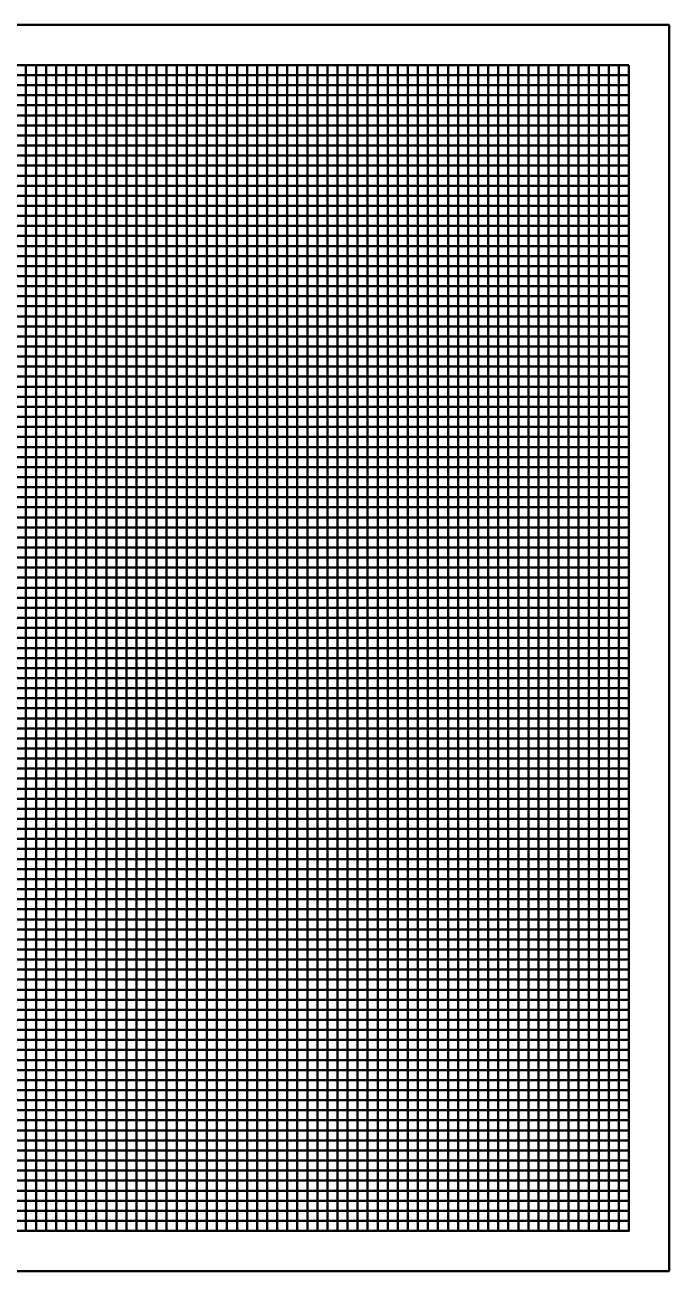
# Model space of a CAD drawing. Units: millimetres on the paper. Extents: x -104 to 104, y -96 to 72.
# Drawn here: x 22.4 to 103.8, y -86 to 71.5 of the extents above; entities that cross this region are included whole.
import ezdxf

# ---------------------------------------------------------------- set-up
doc = ezdxf.new("R2010")
doc.units = ezdxf.units.MM
doc.header["$LTSCALE"] = 0.2
doc.layers.add('0-D_1.27', color=7, linetype='Continuous', lineweight=50)

# ---------------------------------------------------------------- blocks, each defined once
blk = doc.blocks.new('1.27')
at = {"layer": '0-D_1.27'}
for p, q in [((-99.06, 73.66), (99.06, 73.66)), ((22.86, -73.66), (22.86, 73.66)), ((24.13, -73.66), (24.13, 73.66)), ((25.4, -73.66), (25.4, 73.66)), ((26.67, -73.66), (26.67, 73.66)), ((27.94, -73.66), (27.94, 73.66)), ((29.21, -73.66), (29.21, 73.66)), ((30.48, -73.66), (30.48, 73.66)), ((31.75, -73.66), (31.75, 73.66)), ((33.02, -73.66), (33.02, 73.66)), ((34.29, -73.66), (34.29, 73.66)), ((35.56, -73.66), (35.56, 73.66)), ((36.83, -73.66), (36.83, 73.66)), ((38.1, -73.66), (38.1, 73.66)), ((39.37, -73.66), (39.37, 73.66)), ((40.64, -73.66), (40.64, 73.66)), ((41.91, -73.66), (41.91, 73.66)), ((43.18, -73.66), (43.18, 73.66)), ((44.45, -73.66), (44.45, 73.66)), ((45.72, -73.66), (45.72, 73.66)), ((46.99, -73.66), (46.99, 73.66)), ((48.26, -73.66), (48.26, 73.66)), ((49.53, -73.66), (49.53, 73.66)), ((50.8, -73.66), (50.8, 73.66)), ((52.07, -73.66), (52.07, 73.66)), ((53.34, -73.66), (53.34, 73.66)), ((54.61, -73.66), (54.61, 73.66)), ((55.88, -73.66), (55.88, 73.66)), ((57.15, -73.66), (57.15, 73.66)), ((58.42, -73.66), (58.42, 73.66)), ((59.69, -73.66), (59.69, 73.66)), ((60.96, -73.66), (60.96, 73.66)), ((62.23, -73.66), (62.23, 73.66)), ((63.5, -73.66), (63.5, 73.66)), ((64.77, -73.66), (64.77, 73.66)), ((66.04, -73.66), (66.04, 73.66)), ((67.31, -73.66), (67.31, 73.66)), ((68.58, -73.66), (68.58, 73.66)), ((69.85, -73.66), (69.85, 73.66)), ((71.12, -73.66), (71.12, 73.66)), ((72.39, -73.66), (72.39, 73.66)), ((73.66, -73.66), (73.66, 73.66)), ((74.93, -73.66), (74.93, 73.66)), ((76.2, -73.66), (76.2, 73.66)), ((77.47, -73.66), (77.47, 73.66)), ((78.74, -73.66), (78.74, 73.66)), ((80.01, -73.66), (80.01, 73.66)), ((81.28, -73.66), (81.28, 73.66)), ((82.55, -73.66), (82.55, 73.66)), ((83.82, -73.66), (83.82, 73.66)), ((85.09, -73.66), (85.09, 73.66)), ((86.36, -73.66), (86.36, 73.66)), ((87.63, -73.66), (87.63, 73.66)), ((88.9, -73.66), (88.9, 73.66)), ((90.17, -73.66), (90.17, 73.66)), ((91.44, -73.66), (91.44, 73.66)), ((92.71, -73.66), (92.71, 73.66)), ((93.98, -73.66), (93.98, 73.66)), ((95.25, -73.66), (95.25, 73.66)), ((96.52, -73.66), (96.52, 73.66)), ((97.79, -73.66), (97.79, 73.66)), ((-99.06, 72.39), (99.06, 72.39)), ((-99.06, 71.12), (99.06, 71.12)), ((-99.06, 69.85), (99.06, 69.85)), ((-99.06, 68.58), (99.06, 68.58)), ((-99.06, 67.31), (99.06, 67.31)), ((-99.06, 66.04), (99.06, 66.04)), ((-99.06, 64.77), (99.06, 64.77)), ((-99.06, 63.5), (99.06, 63.5)), ((-99.06, 62.23), (99.06, 62.23)), ((-99.06, 60.96), (99.06, 60.96)), ((-99.06, 59.69), (99.06, 59.69)), ((-99.06, 58.42), (99.06, 58.42)), ((-99.06, 57.15), (99.06, 57.15)), ((-99.06, 55.88), (99.06, 55.88)), ((-99.06, 54.61), (99.06, 54.61)), ((-99.06, 53.34), (99.06, 53.34)), ((-99.06, 52.07), (99.06, 52.07)), ((-99.06, 50.8), (99.06, 50.8)), ((-99.06, 49.53), (99.06, 49.53)), ((-99.06, 48.26), (99.06, 48.26)), ((-99.06, 46.99), (99.06, 46.99)), ((-99.06, 45.72), (99.06, 45.72)), ((-99.06, 44.45), (99.06, 44.45)), ((-99.06, 43.18), (99.06, 43.18)), ((-99.06, 41.91), (99.06, 41.91)), ((-99.06, 40.64), (99.06, 40.64)), ((-99.06, 39.37), (99.06, 39.37)), ((-99.06, 38.1), (99.06, 38.1)), ((-99.06, 36.83), (99.06, 36.83)), ((-99.06, 35.56), (99.06, 35.56)), ((-99.06, 34.29), (99.06, 34.29)), ((-99.06, 33.02), (99.06, 33.02)), ((-99.06, 31.75), (99.06, 31.75)), ((-99.06, 30.48), (99.06, 30.48)), ((-99.06, 29.21), (99.06, 29.21)), ((-99.06, 27.94), (99.06, 27.94)), ((-99.06, 26.67), (99.06, 26.67)), ((-99.06, 25.4), (99.06, 25.4)), ((-99.06, 24.13), (99.06, 24.13)), ((-99.06, 22.86), (99.06, 22.86)), ((-99.06, 21.59), (99.06, 21.59)), ((-99.06, 20.32), (99.06, 20.32)), ((-99.06, 19.05), (99.06, 19.05)), ((-99.06, 17.78), (99.06, 17.78)), ((-99.06, 16.51), (99.06, 16.51)), ((-99.06, 15.24), (99.06, 15.24)), ((-99.06, 13.97), (99.06, 13.97)), ((-99.06, 12.7), (99.06, 12.7)), ((-99.06, 11.43), (99.06, 11.43)), ((-99.06, 10.16), (99.06, 10.16)), ((-99.06, 8.89), (99.06, 8.89)), ((-99.06, 7.62), (99.06, 7.62)), ((-99.06, 6.35), (99.06, 6.35)), ((-99.06, 5.08), (99.06, 5.08)), ((-99.06, 3.81), (99.06, 3.81)), ((-99.06, 2.54), (99.06, 2.54)), ((-99.06, 1.27), (99.06, 1.27)), ((-99.06, 0), (99.06, 0)), ((-99.06, -1.27), (99.06, -1.27)), ((-99.06, -2.54), (99.06, -2.54)), ((-99.06, -3.81), (99.06, -3.81)), ((-99.06, -5.08), (99.06, -5.08)), ((-99.06, -6.35), (99.06, -6.35)), ((-99.06, -7.62), (99.06, -7.62)), ((-99.06, -8.89), (99.06, -8.89)), ((-99.06, -10.16), (99.06, -10.16)), ((-99.06, -11.43), (99.06, -11.43)), ((-99.06, -12.7), (99.06, -12.7)), ((-99.06, -13.97), (99.06, -13.97)), ((-99.06, -15.24), (99.06, -15.24)), ((-99.06, -16.51), (99.06, -16.51)), ((-99.06, -17.78), (99.06, -17.78)), ((-99.06, -19.05), (99.06, -19.05)), ((-99.06, -20.32), (99.06, -20.32)), ((-99.06, -21.59), (99.06, -21.59)), ((-99.06, -22.86), (99.06, -22.86)), ((-99.06, -24.13), (99.06, -24.13)), ((-99.06, -25.4), (99.06, -25.4)), ((-99.06, -26.67), (99.06, -26.67)), ((-99.06, -27.94), (99.06, -27.94)), ((-99.06, -29.21), (99.06, -29.21)), ((-99.06, -30.48), (99.06, -30.48)), ((-99.06, -31.75), (99.06, -31.75)), ((-99.06, -33.02), (99.06, -33.02)), ((-99.06, -34.29), (99.06, -34.29)), ((-99.06, -35.56), (99.06, -35.56)), ((-99.06, -36.83), (99.06, -36.83)), ((-99.06, -38.1), (99.06, -38.1)), ((-99.06, -39.37), (99.06, -39.37)), ((-99.06, -40.64), (99.06, -40.64)), ((-99.06, -41.91), (99.06, -41.91)), ((-99.06, -43.18), (99.06, -43.18)), ((-99.06, -44.45), (99.06, -44.45)), ((-99.06, -45.72), (99.06, -45.72)), ((-99.06, -46.99), (99.06, -46.99)), ((-99.06, -48.26), (99.06, -48.26)), ((-99.06, -49.53), (99.06, -49.53)), ((-99.06, -50.8), (99.06, -50.8)), ((-99.06, -52.07), (99.06, -52.07)), ((-99.06, -53.34), (99.06, -53.34)), ((-99.06, -54.61), (99.06, -54.61)), ((-99.06, -55.88), (99.06, -55.88)), ((-99.06, -57.15), (99.06, -57.15)), ((-99.06, -58.42), (99.06, -58.42)), ((-99.06, -59.69), (99.06, -59.69)), ((-99.06, -60.96), (99.06, -60.96)), ((-99.06, -62.23), (99.06, -62.23)), ((-99.06, -63.5), (99.06, -63.5)), ((-99.06, -64.77), (99.06, -64.77)), ((-99.06, -66.04), (99.06, -66.04)), ((-99.06, -67.31), (99.06, -67.31)), ((-99.06, -68.58), (99.06, -68.58)), ((-99.06, -69.85), (99.06, -69.85)), ((-99.06, -71.12), (99.06, -71.12)), ((-99.06, -72.39), (99.06, -72.39))]:
    blk.add_line(p, q, dxfattribs=at)
blk.add_lwpolyline([(-104.14, -78.74), (104.14, -78.74), (104.14, 78.74), (-104.14, 78.74)], close=True, dxfattribs=at)
blk.add_lwpolyline([(-99.06, -73.66), (99.06, -73.66), (99.06, 73.66)], dxfattribs=at)

msp = doc.modelspace()

# ---------------------------------------------------------------- block references
at = {"layer": '0-D_1.27'}
msp.add_blockref('1.27', (-0.2923, -7.2169), dxfattribs=at)

doc.saveas('drawing.dxf')
